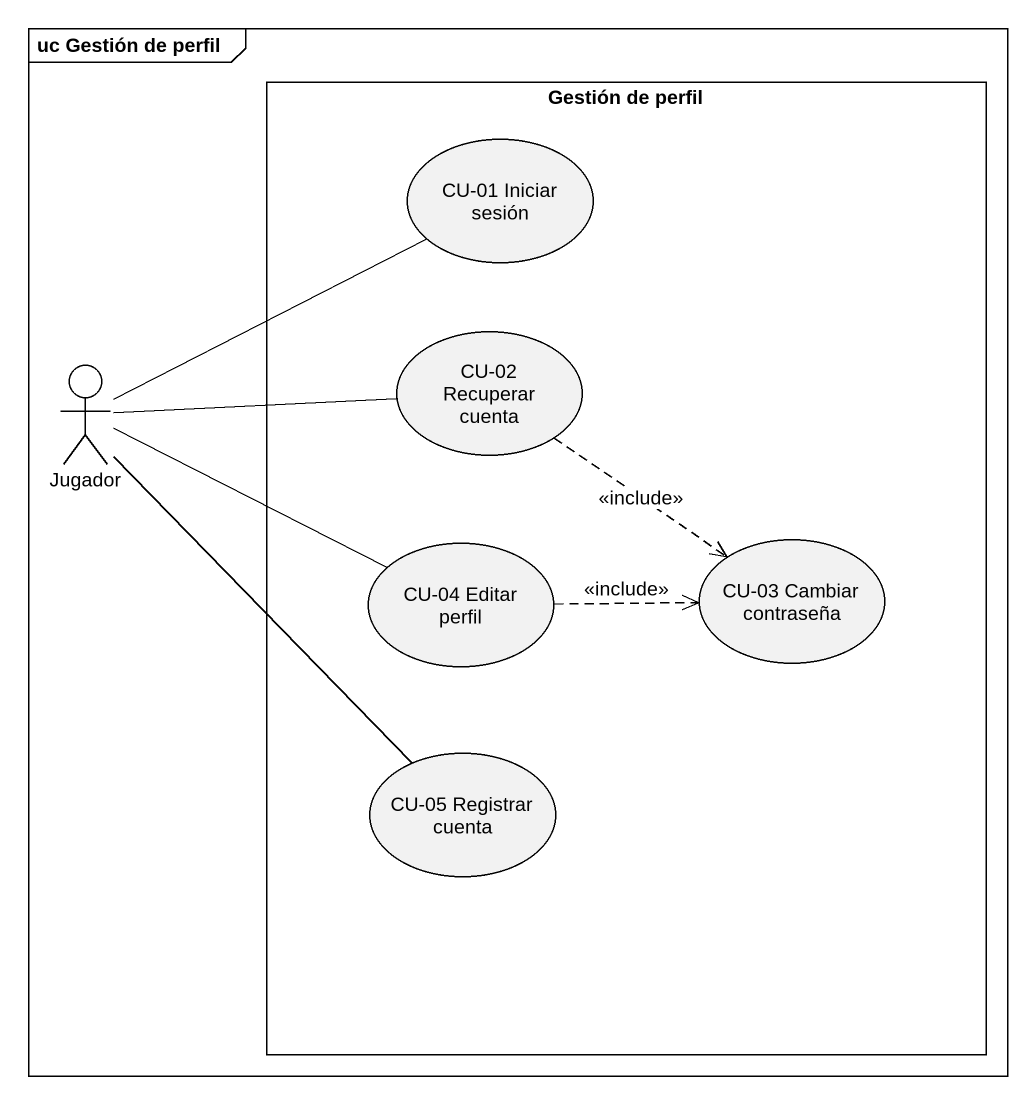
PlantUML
@startuml
mainframe uc Gestión de perfil
rectangle "Gestión de perfil" as Gestión_de_perfil {
  usecase "CU-01 Iniciar sesión" as CU_01_Iniciar_sesión
  usecase "CU-02 Recuperar cuenta" as CU_02_Recuperar_cuenta
  usecase "CU-04 Editar perfil" as CU_04_Editar_perfil
  usecase "CU-03 Cambiar contraseña" as CU_03_Cambiar_contraseña
  usecase "CU-05 Registrar cuenta" as CU_05_Registrar_cuenta
}
actor Jugador
CU_02_Recuperar_cuenta ..> CU_03_Cambiar_contraseña : <<include>>
Jugador -right- CU_01_Iniciar_sesión
Jugador -right- CU_02_Recuperar_cuenta
Jugador -right- CU_04_Editar_perfil
Jugador -- CU_05_Registrar_cuenta
CU_04_Editar_perfil .right.> CU_03_Cambiar_contraseña : <<include>>
@enduml
